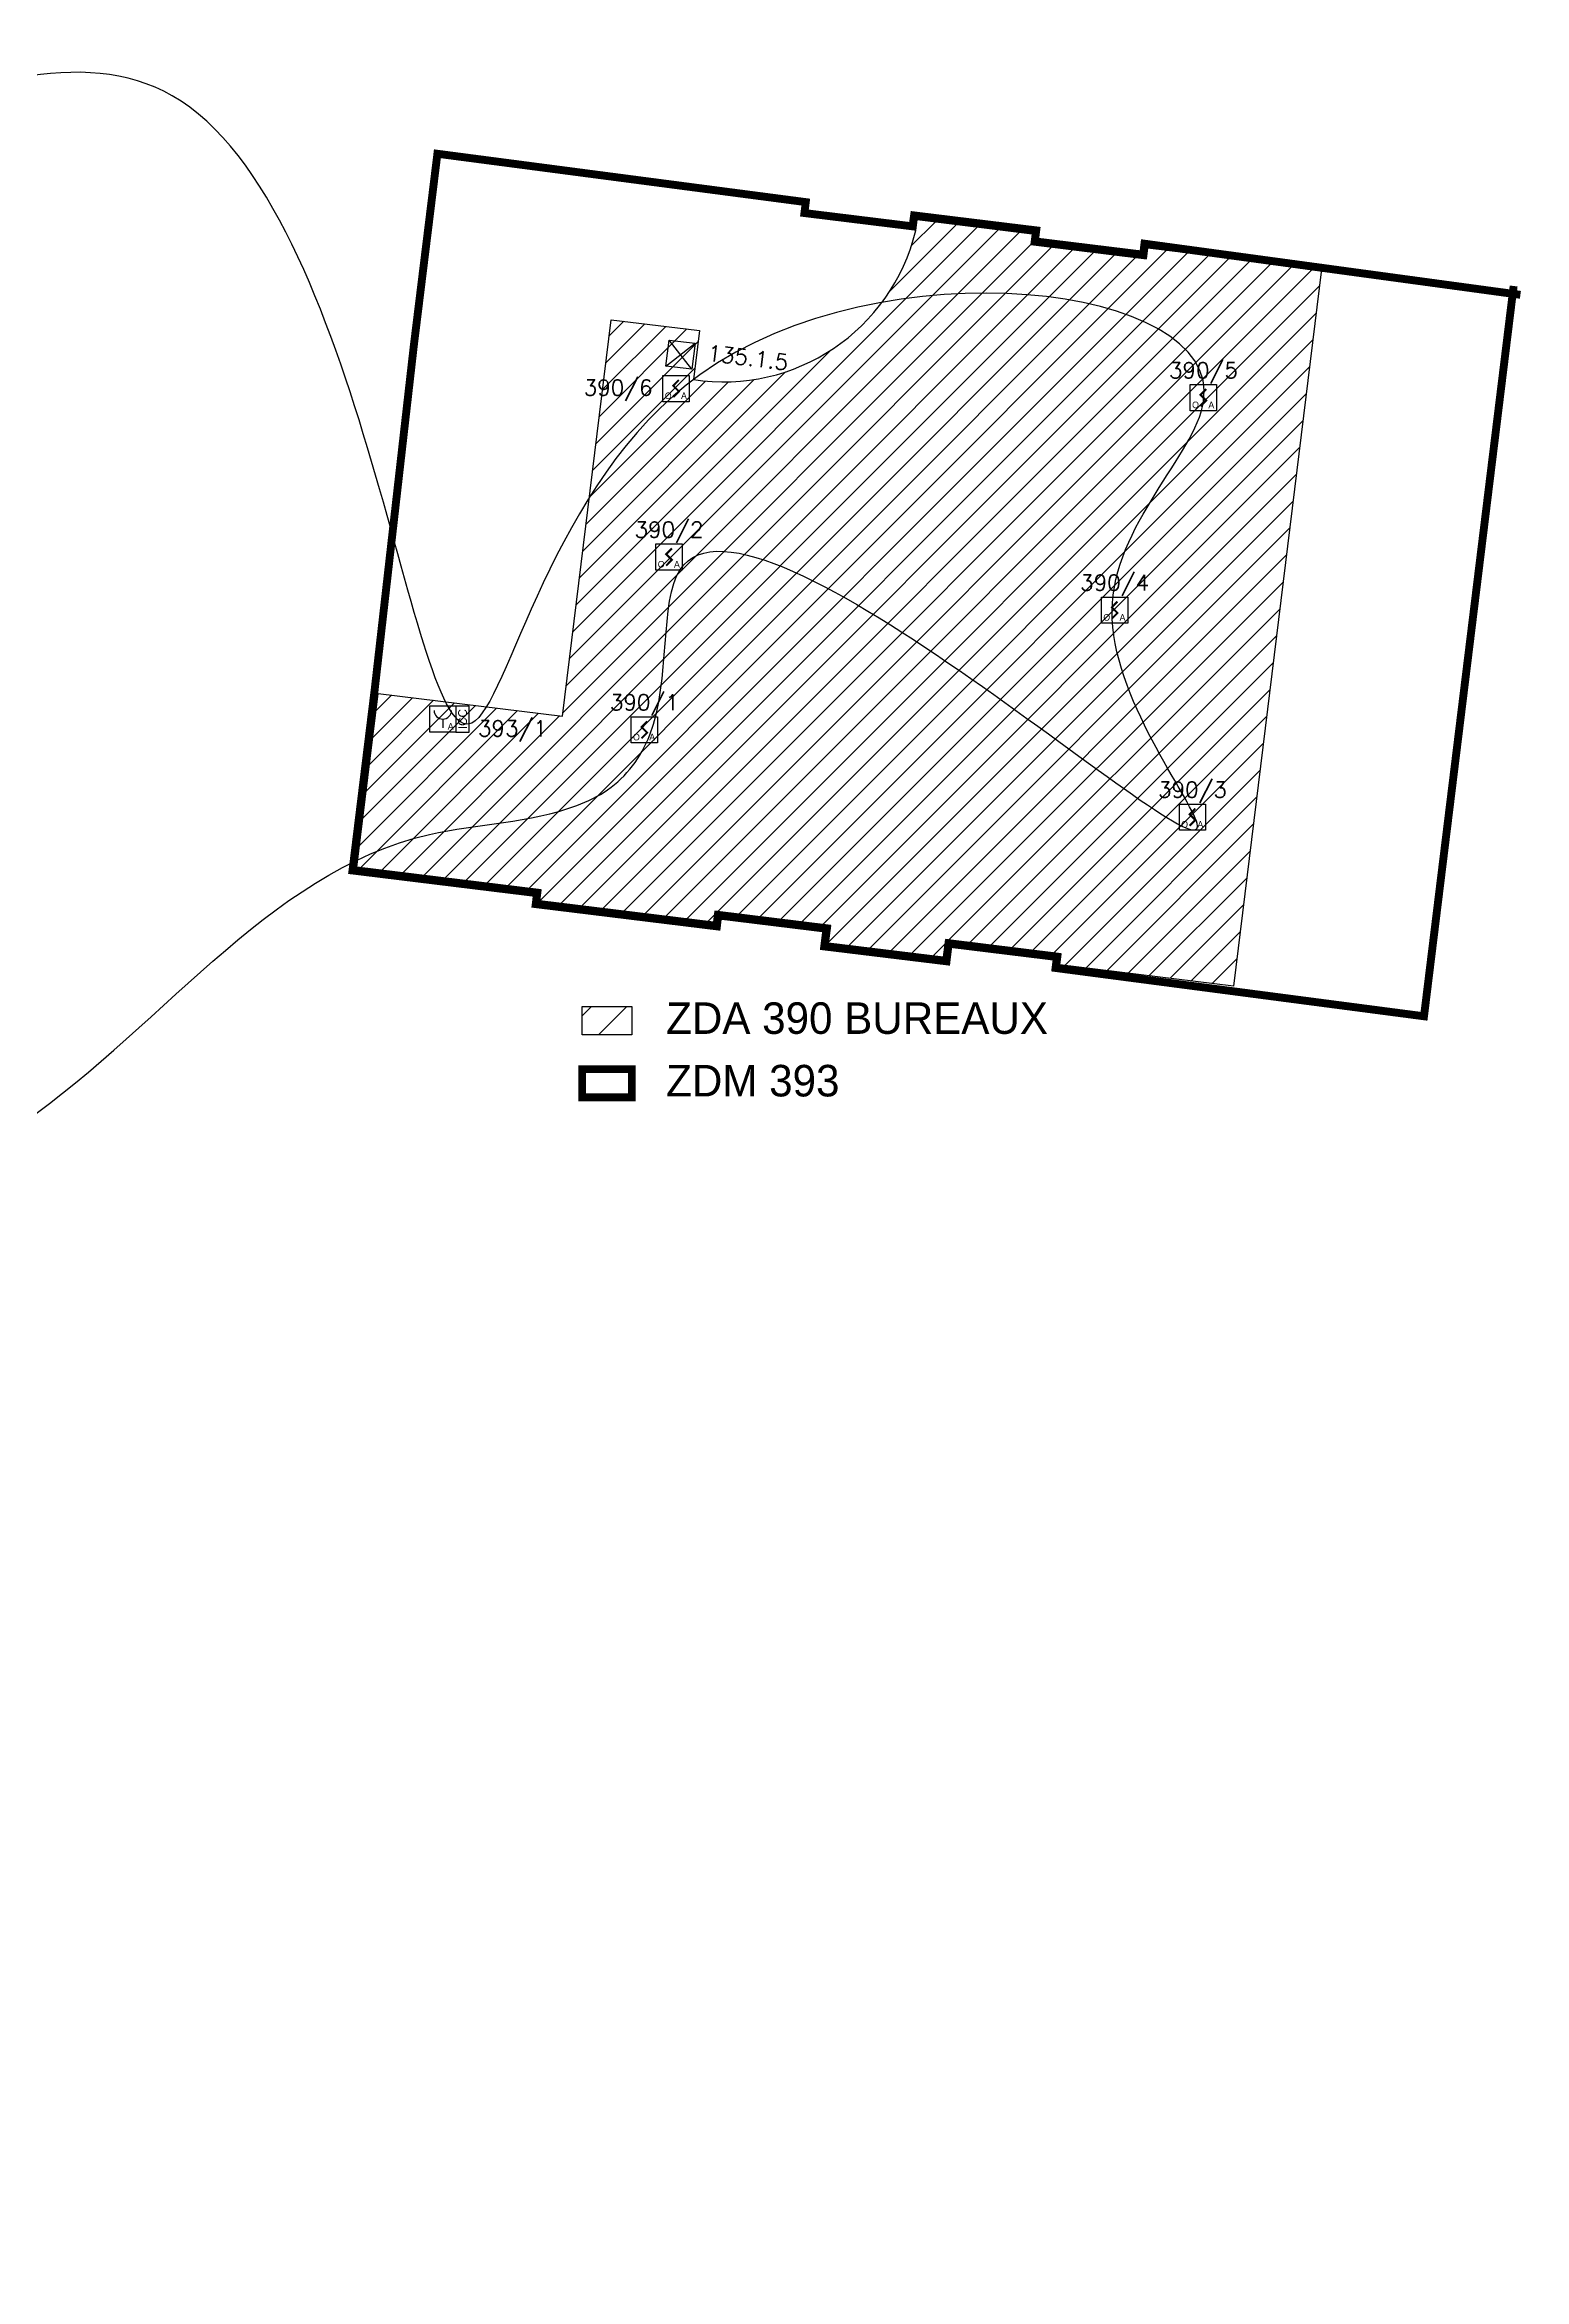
# Model space of a CAD drawing. Header units: millimetres. Extents: x 336 to 452, y 10719 to 10810.
# Drawn here: x 418.54 to 446.71, y 10767.96 to 10810.48 of the extents above; entities that cross this region are included whole.
import ezdxf
from ezdxf.enums import TextEntityAlignment as Align

# ---------------------------------------------------------------- set-up
doc = ezdxf.new("R2010")
doc.units = ezdxf.units.MM
doc.header["$LTSCALE"] = 5
for name, color, linetype in [('JCC-ADRESSAGE', 6, 'Continuous'), ('JCC-ALARME GENERALE SELECTIVE', 3, 'Continuous'), ('JCC-DECLENCHEUR MANUEL AVEC ISOLATEUR', 5, 'Continuous'), ('JCC-FILERIE SDI', 6, 'Continuous'), ('JCC-LOCAUX', 4, 'Continuous'), ('JCC-OPTIQUE_A', 1, 'Continuous'), ('JCC-ZONING ZDA-ZDM', 5, 'Continuous')]:
    doc.layers.add(name, color=color, linetype=linetype)
doc.styles.add('LOCAUX', font='romans.shx', dxfattribs={"width": 0.75})
doc.styles.add('TEXTE', font='romans.shx')

# ---------------------------------------------------------------- blocks, each defined once
blk = doc.blocks.new('alarme générale selective')
at = {"layer": 'JCC-ALARME GENERALE SELECTIVE', "color": 0}
for p, q in [((2.5, -2.5), (-2.5, 2.5)), ((-2.5, -2.5), (2.5, 2.5))]:
    blk.add_line(p, q, dxfattribs=at)
blk.add_lwpolyline([(-2.5, 2.5), (2.5, 2.5), (2.5, -2.5), (-2.5, -2.5)], close=True, dxfattribs=at)
at = {"layer": 'JCC-ADRESSAGE', "style": 'TEXTE'}
blk.add_attdef('ADRESSE', text='', height=3, dxfattribs=at).set_placement((0, 5), align=Align.MIDDLE)
at = {"layer": 'JCC-LOCAUX', "style": 'LOCAUX', "width": 0.85, "flags": 8}
for p in [(0, 13.75), (0, 11.25), (0, 8.75)]:
    blk.add_attdef('PIECE', text='', height=1.75, dxfattribs=at).set_placement(p, align=Align.MIDDLE)
blk = doc.blocks.new('déclencheur manuel avec isolateur')
at = {"layer": 'JCC-DECLENCHEUR MANUEL AVEC ISOLATEUR', "color": 0}
for p, q in [((2.5, 2.5), (5.02, 2.5)), ((5.02, -2.5), (5.02, 2.5)), ((0, 0), (0, -1.66)), ((2.5, -2.5), (5.02, -2.5))]:
    blk.add_line(p, q, dxfattribs=at)
blk.add_lwpolyline([(-2.5, 2.5), (2.5, 2.5), (2.5, -2.5), (-2.5, -2.5)], close=True, dxfattribs=at)
blk.add_arc((0, 1.66), 1.66, 180, 0, dxfattribs=at)
at = {"layer": 'JCC-ADRESSAGE', "style": 'TEXTE'}
blk.add_attdef('ADRESSE', text='', height=3, dxfattribs=at).set_placement((0, 5), align=Align.MIDDLE)
at = {"layer": 'JCC-DECLENCHEUR MANUEL AVEC ISOLATEUR', "color": 0}
blk.add_text('ICC', height=1.668, rotation=90, dxfattribs=at).set_placement((3.76, 0), align=Align.MIDDLE_CENTER)
blk.add_text('A', height=1.25, dxfattribs=at).set_placement((1.5, -2), align=Align.CENTER)
at = {"layer": 'JCC-LOCAUX', "style": 'LOCAUX', "width": 0.85, "flags": 8}
for p in [(0, 13.75), (0, 11.25), (0, 8.75)]:
    blk.add_attdef('PIECE', text='', height=1.75, dxfattribs=at).set_placement(p, align=Align.MIDDLE)
blk = doc.blocks.new('optique_a')
at = {"layer": 'JCC-OPTIQUE_A', "color": 0}
blk.add_lwpolyline([(-2.5, 2.5), (2.5, 2.5), (2.5, -2.5), (-2.5, -2.5)], close=True, dxfattribs=at)
at = {"layer": 'JCC-OPTIQUE_A', "color": 0, "const_width": 0.385}
blk.add_lwpolyline([(0.54, 1.63), (-0.54, 0.54), (0.54, -0.54), (-0.54, -1.63)], dxfattribs=at)
at = {"layer": 'JCC-ADRESSAGE', "style": 'TEXTE'}
blk.add_attdef('ADRESSE', text='', height=3, dxfattribs=at).set_placement((0, 5), align=Align.MIDDLE)
at = {"layer": 'JCC-LOCAUX', "style": 'LOCAUX', "width": 0.85, "flags": 8}
for p in [(0, 13.75), (0, 11.25), (0, 8.75)]:
    blk.add_attdef('PIECE', text='', height=1.75, dxfattribs=at).set_placement(p, align=Align.MIDDLE)
at = {"layer": 'JCC-OPTIQUE_A', "color": 0}
for s, p in [('O', (-1.5, -2)), ('A', (1.5, -2))]:
    blk.add_text(s, height=1.25, dxfattribs=at).set_placement(p, align=Align.CENTER)

msp = doc.modelspace()

# ---------------------------------------------------------------- hatches: boundary and pattern name
at = {"layer": 'JCC-ZONING ZDA-ZDM'}
h = msp.add_hatch(dxfattribs=at)
h.set_pattern_fill('ANSI31', color=4, scale=0.1, style=0)
h.set_pattern_definition([(45, (338.3446, 10612.06473), (-0.2245064, 0.2245064), [])])
edge = h.paths.add_edge_path()
edge.add_line((442.847, 10806.203), (441.173, 10792.566))
edge.add_line((441.173, 10792.566), (437.868, 10792.972))
edge.add_line((437.868, 10792.972), (437.893, 10793.18))
edge.add_line((437.893, 10793.18), (435.69, 10793.451))
edge.add_line((435.69, 10793.451), (435.649, 10793.116))
edge.add_line((435.649, 10793.116), (433.465, 10793.382))
edge.add_line((433.465, 10793.382), (433.506, 10793.719))
edge.add_line((433.506, 10793.719), (431.303, 10793.99))
edge.add_line((431.303, 10793.99), (431.277, 10793.781))
edge.add_line((431.277, 10793.781), (427.972, 10794.187))
edge.add_line((427.972, 10794.187), (427.997, 10794.395))
edge.add_line((427.997, 10794.395), (424.484, 10794.827))
edge.add_line((424.484, 10794.827), (424.592, 10795.71))
edge.add_line((424.592, 10795.71), (424.89, 10798.132))
edge.add_line((424.89, 10798.132), (428.403, 10797.7))
edge.add_line((428.403, 10797.7), (429.329, 10805.244))
edge.add_line((429.329, 10805.244), (430.957, 10805.044))
edge.add_line((430.957, 10805.044), (431.007, 10805.038))
edge.add_line((431.007, 10805.038), (430.892, 10804.105))
edge.add_arc((431.467, 10807.824), 3.763, 261.2148, 346.4217)
edge.add_line((435.125, 10806.94), (435.129, 10806.94))
edge.add_line((435.129, 10806.94), (435.155, 10807.148))
edge.add_line((435.155, 10807.148), (437.339, 10806.88))
edge.add_line((437.339, 10806.88), (437.313, 10806.672))
edge.add_line((437.313, 10806.672), (439.516, 10806.401))
edge.add_line((439.516, 10806.401), (439.542, 10806.609))
edge.add_line((439.542, 10806.609), (442.847, 10806.203))
h = msp.add_hatch(dxfattribs=at)
h.set_pattern_fill('ANSI31', color=4, scale=0.15, style=0)
h.set_pattern_definition([(45, (297.58603, 10520.71733), (-0.3367596, 0.3367596), [])])
h.paths.add_polyline_path([(428.776, 10792.175), (429.722, 10792.175), (429.722, 10791.637), (428.776, 10791.637)])

# ---------------------------------------------------------------- linework, layer by layer
at = {"layer": 'JCC-FILERIE SDI', "color": 4}
msp.add_spline([(395.663, 10787.992), (395.23, 10788.378), (395.387, 10789.091), (400.411, 10788.63), (410.725, 10787.369), (417.867, 10789.784), (425.872, 10795.451), (428.673, 10796.001), (429.261, 10796.301), (430.063, 10797.345), (430.642, 10800.49), (440.482, 10795.656), (438.863, 10799.705), (440.605, 10803.687), (431.017, 10804.197), (426.676, 10797.57), (420.973, 10809.505), (414.879, 10808.892), (402.941, 10802.913), (397.602, 10795.731), (397.496, 10792.477), (394.902, 10790.012), (392.651, 10788.078), (393.693, 10783.607), (393.558, 10782.221), (392.733, 10784.197), (391.992, 10784.847), (390.852, 10784.957), (388.65, 10782.495), (385.933, 10782.489), (386.766, 10786.202), (388.015, 10789.372), (385.389, 10790.172), (386.638, 10791.869), (386.743, 10796.077), (381.801, 10797.801), (377.089, 10797.843), (372.819, 10797.86), (367.694, 10795.235), (367.822, 10796.003), (369.776, 10797.873), (371.762, 10798.761), (375.029, 10798.765), (380.154, 10798.692), (383.165, 10798.5), (387.617, 10797.124), (389.507, 10793.89), (389.731, 10798.116), (393.671, 10797.412), (395.753, 10793.442), (396.169, 10792.546), (392.165, 10796.388), (391.942, 10792.603), (392.586, 10790.053), (395.723, 10789.373), (397.033, 10787.713), (397.355, 10785.272), (398.284, 10786.681), (399.597, 10787.609), (400.045, 10789.85), (399.917, 10795.42), (400.526, 10797.693), (403.569, 10796.765), (401.839, 10793.756), (401.327, 10792.987), (401.327, 10791.803), (401.359, 10789.53), (401.647, 10785.464), (404.081, 10783.159), (404.017, 10776.105), (405.977, 10775.357), (407.931, 10774.269), (408.059, 10773.084), (406.521, 10771.131), (409.756, 10768.218), (411.358, 10771.74), (412.159, 10774.589), (412.772, 10777.167), (414.102, 10774.282), (414.489, 10777.502), (414.081, 10778.558), (409.628, 10778.174), (411.005, 10784.561), (407.661, 10788.802)], degree=3, dxfattribs=at)
at = {"layer": 'JCC-ZONING ZDA-ZDM', "color": 201, "const_width": 0.15}
msp.add_lwpolyline([(446.506, 10805.885), (444.8, 10791.99), (437.787, 10792.909), (437.813, 10793.118), (435.752, 10793.371), (435.711, 10793.036), (433.384, 10793.319), (433.426, 10793.656), (431.365, 10793.909), (431.34, 10793.701), (427.892, 10794.124), (427.917, 10794.333), (424.404, 10794.764), (424.521, 10795.719), (424.827, 10798.212), (424.827, 10798.212), (425.572, 10804.758), (425.572, 10804.758), (426.02, 10808.401), (433.032, 10807.481), (433.006, 10807.273), (435.064, 10807.02), (435.094, 10807.228), (437.419, 10806.943), (437.393, 10806.734), (439.454, 10806.481), (439.479, 10806.69), (446.635, 10805.717)], dxfattribs=at)
at = {"layer": 'JCC-ZONING ZDA-ZDM', "color": 4}
msp.add_lwpolyline([(442.847, 10806.203), (441.173, 10792.566), (437.868, 10792.972), (437.893, 10793.18), (435.69, 10793.451), (435.649, 10793.116), (433.465, 10793.382), (433.506, 10793.719), (431.303, 10793.99), (431.277, 10793.781), (427.972, 10794.187), (427.997, 10794.395), (424.484, 10794.827), (424.592, 10795.71), (424.89, 10798.132), (428.403, 10797.7), (429.329, 10805.244), (430.957, 10805.044), (431.007, 10805.038), (430.892, 10804.105, 0.389919), (435.125, 10806.94, -22.421476), (435.125, 10806.94), (435.129, 10806.94), (435.155, 10807.148), (437.339, 10806.88), (437.313, 10806.672), (439.516, 10806.401), (439.542, 10806.609), (442.847, 10806.203)], format="xyb", dxfattribs=at)
msp.add_lwpolyline([(428.776, 10792.175), (429.722, 10792.175), (429.722, 10791.637), (428.776, 10791.637)], close=True, dxfattribs=at)
at = {"layer": 'JCC-ZONING ZDA-ZDM', "color": 201, "const_width": 0.15}
msp.add_lwpolyline([(428.776, 10790.984), (429.722, 10790.984), (429.722, 10790.447), (428.776, 10790.447)], close=True, dxfattribs=at)

# ---------------------------------------------------------------- block references
at = {"layer": 'JCC-ALARME GENERALE SELECTIVE', "lineweight": 0}
ref = msp.add_blockref('alarme générale selective', (430.648, 10804.578), dxfattribs=dict(at, xscale=0.09999999999999774, yscale=0.09999999999999774, rotation=352.9973556834946))
ref.add_attrib('ADRESSE', '135.1.5', dxfattribs={"layer": 'JCC-ADRESSAGE', "height": 0.3, "rotation": 352.9974, "style": 'TEXTE'}).set_placement((431.932, 10804.522), align=Align.MIDDLE)
at = {"layer": 'JCC-DECLENCHEUR MANUEL AVEC ISOLATEUR'}
ref = msp.add_blockref('déclencheur manuel avec isolateur', (426.123, 10797.644), dxfattribs=dict(at, xscale=0.1, yscale=0.1))
ref.add_attrib('ADRESSE', '393/1', dxfattribs={"layer": 'JCC-ADRESSAGE', "height": 0.3, "style": 'TEXTE'}).set_placement((427.448, 10797.445), align=Align.MIDDLE)
at = {"layer": 'JCC-OPTIQUE_A', "lineweight": 0}
ref = msp.add_blockref('optique_a', (430.563, 10803.934), dxfattribs=dict(at, xscale=0.1, yscale=0.1))
ref.add_attrib('ADRESSE', '390/6', dxfattribs={"layer": 'JCC-ADRESSAGE', "height": 0.3, "style": 'TEXTE'}).set_placement((429.461, 10803.931), align=Align.MIDDLE)
at = {"layer": 'JCC-OPTIQUE_A', "lineweight": 0, "xscale": 0.1, "yscale": 0.1}
for p, values in [((440.601, 10803.76), {'ADRESSE': '390/5'}), ((430.429, 10800.728), {'ADRESSE': '390/2'}), ((438.911, 10799.717), {'ADRESSE': '390/4'}), ((429.959, 10797.44), {'ADRESSE': '390/1'}), ((440.393, 10795.779), {'ADRESSE': '390/3'})]:
    msp.add_blockref('optique_a', p, dxfattribs=at).add_auto_attribs(values)

# ---------------------------------------------------------------- texts
at = {"layer": 'JCC-ZONING ZDA-ZDM', "color": 4, "insert": (430.374, 10792.255), "char_height": 0.6, "width": 18.5478, "attachment_point": 1}
msp.add_mtext('ZDA 390 BUREAUX', dxfattribs=at)
at = {"layer": 'JCC-ZONING ZDA-ZDM', "color": 201, "insert": (430.374, 10791.065), "char_height": 0.6, "width": 6.6462, "attachment_point": 1}
msp.add_mtext('ZDM 393', dxfattribs=at)

doc.saveas('drawing.dxf')
